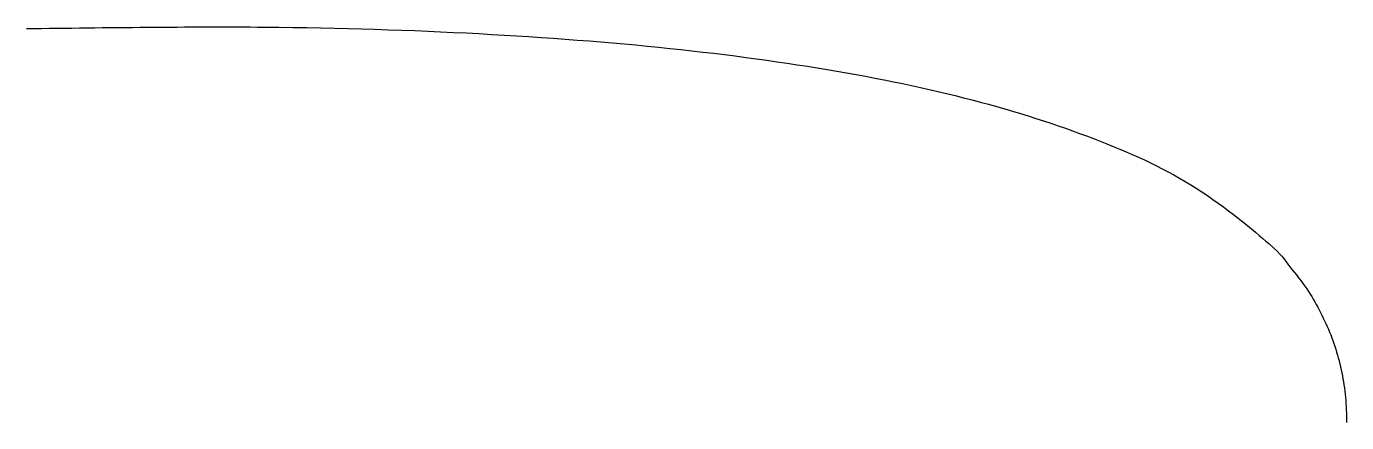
# Model space of a CAD drawing. Header units: millimetres. Extents: x 26 to 161, y -128 to -87.
import ezdxf

# ---------------------------------------------------------------- set-up
doc = ezdxf.new("R2010")
doc.units = ezdxf.units.MM
doc.layers.get('0').update_dxf_attribs({"linetype": 'CONTINUOUS'})

msp = doc.modelspace()

# ---------------------------------------------------------------- linework, layer by layer
msp.add_open_spline([(26.44, -87.32), (161.23, -84.3), (161.23, -127.53)], degree=2)

doc.saveas('drawing.dxf')
